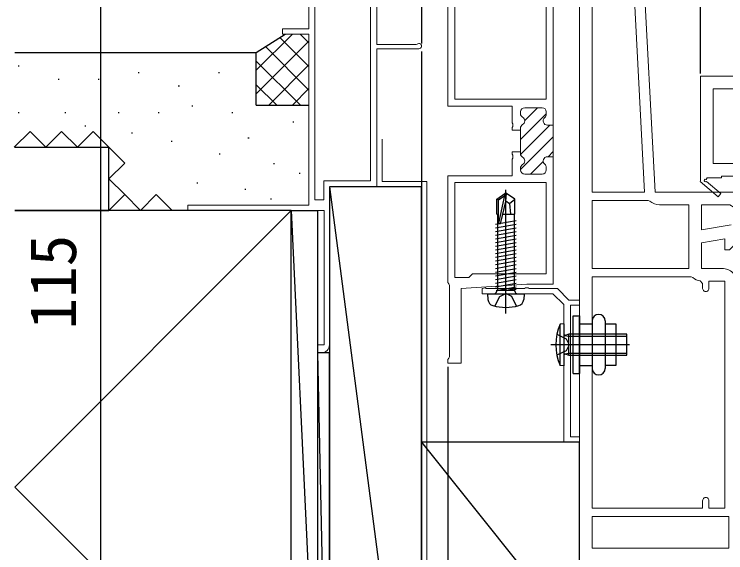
# Model space of a CAD drawing. Units: millimetres, scale not verified. Extents: x -525 to 525, y -783 to 778.
# Drawn here: x -365.4 to -230.2, y -461.1 to -358.8 of the extents above; entities that cross this region are included whole.
import ezdxf
from ezdxf.enums import TextEntityAlignment as Align

# ---------------------------------------------------------------- set-up
doc = ezdxf.new("R2010")
doc.units = ezdxf.units.MM
doc.header["$LTSCALE"] = 4
doc.layers.add('0-3_YKK_11', color=7, linetype='Continuous', lineweight=18)
doc.layers.add('0-B_YSS_KE', color=3, linetype='Continuous', lineweight=18)
for name, color, linetype in [('0-6_YKK_13', 4, 'Continuous'), ('0-8_YKK_D', 6, 'Continuous'), ('0-A_YSS_K', 3, 'Continuous')]:
    doc.layers.add(name, color=color, linetype=linetype)
doc.styles.add('ＭＳ ゴシック', font='')
doc.styles.get('ＭＳ ゴシック').set_extended_font_data('MS Gothic')

msp = doc.modelspace()

# ---------------------------------------------------------------- linework, layer by layer
at = {"layer": '0-3_YKK_11', "color": 211}
msp.add_line((-258, -348.582), (-258, -408.682), dxfattribs=at)
at = {"layer": '0-3_YKK_11', "color": 1}
for p, q in [((-268.404, -379), (-265.985, -376.582)), ((-265.1, -376.582), (-268.4, -376.582)), ((-265.1, -376.582), (-268.4, -376.582)), ((-269.2, -377.382), (-269.2, -377.696)), ((-269.2, -377.382), (-269.2, -377.696)), ((-269.2, -382.625), (-264.3, -377.725)), ((-264.3, -377.833), (-264.3, -377.382)), ((-264.3, -377.833), (-264.3, -377.382)), ((-269.187, -385.44), (-263.628, -379.882)), ((-269.2, -388.282), (-263, -382.082)), ((-263.972, -385.882), (-263, -384.91)), ((-264.1, -385.882), (-263, -385.882)), ((-264.1, -385.882), (-263, -385.882)), ((-267.272, -389.182), (-264.891, -386.801)), ((-264.3, -388.382), (-264.3, -387.931)), ((-264.3, -388.382), (-264.3, -387.931)), ((-269.2, -388.067), (-269.2, -388.382)), ((-269.2, -388.067), (-269.2, -388.382)), ((-268.4, -389.182), (-265.1, -389.182)), ((-268.4, -389.182), (-265.1, -389.182))]:
    msp.add_line(p, q, dxfattribs=at)
for points in [[(-306, -331.582), (-250, -331.582), (-250, -347.582), (-251.3, -347.582), (-251.3, -333.082), (-263, -333.082), (-263, -379.882), (-264.1, -379.882)], [(-269.2, -380.467), (-269.2, -380.832), (-270.8, -380.832), (-270.8, -380.34), (-270.68, -380.156), (-270.68, -379.607), (-270.8, -379.423), (-270.8, -376.282), (-283, -376.282), (-283, -333.582)], [(-263, -385.882), (-263, -379.882), (-264.1, -379.882)], [(-269.2, -380.467), (-269.2, -380.832), (-269.2, -384.932), (-269.2, -385.296)], [(-263, -385.882), (-263, -410.082), (-268, -410.082), (-280.5, -410.887), (-280.5, -425.082), (-283, -425.082), (-283, -424.383), (-282.85, -424.123), (-282.7, -423.864), (-282.7, -410.301), (-282.85, -410.041), (-283, -409.782), (-283, -389.482), (-270.8, -389.482), (-270.8, -386.34), (-270.68, -386.156), (-270.68, -385.607), (-270.8, -385.423), (-270.8, -384.932), (-269.2, -384.932), (-269.2, -385.296)]]:
    msp.add_lwpolyline(points, dxfattribs=at)
for points in [[(-281.7, -336.582), (-281.7, -374.982), (-264.3, -374.982), (-264.3, -336.582), (-266.3, -336.582), (-266.3, -335.682), (-264.3, -335.682), (-264.3, -333.082), (-281.7, -333.082), (-281.7, -335.682), (-279.7, -335.682), (-279.7, -336.582)], [(-281.7, -390.782), (-281.7, -408.782), (-279, -408.782), (-278.3, -408.082), (-264.3, -408.082), (-264.3, -390.782)]]:
    msp.add_lwpolyline(points, close=True, dxfattribs=at)
at = {"layer": '0-3_YKK_11', "color": 4}
for points in [[(-309.4, -395.082), (-309.4, -362.582), (-314.4, -362.582), (-314.4, -361.582), (-309.4, -361.582), (-309.4, -336.582), (-296.5, -336.582), (-296.5, -342.682), (-288.6, -342.682)], [(-289.348, -343.482), (-293.7, -343.482), (-293.7, -344.682), (-294.5, -344.682), (-294.5, -343.482), (-296.5, -343.482), (-296.5, -351.482), (-294.5, -351.482), (-294.5, -350.282), (-293.7, -350.282), (-293.7, -352.282), (-296.5, -352.282), (-296.5, -364.582), (-289.029, -364.582), (-288.831, -364.507)], [(-288.5, -365.382), (-296.5, -365.382), (-296.5, -391.582), (-305.5, -391.582), (-305.5, -421.582)], [(-307, -423.082), (-307.8, -423.082), (-307.8, -421.582), (-306.5, -421.582), (-306.5, -396.082), (-332.4, -396.082), (-332.4, -395.082), (-309.4, -395.082)]]:
    msp.add_lwpolyline(points, dxfattribs=at)
msp.add_lwpolyline([(-308.3, -337.682), (-308.3, -394.082), (-306.6, -394.082), (-306.6, -390.482), (-297.7, -390.482), (-297.7, -337.682)], close=True, dxfattribs=at)
at = {"layer": '0-3_YKK_11', "color": 211}
for points in [[(-229.174, -398.797), (-234.8, -399.789), (-234.8, -394.982), (-229.444, -394.982), (-228.576, -395.524), (-228, -395.204), (-228, -392.582), (-243.642, -392.582), (-245.95, -348.529)], [(-244.635, -394.299), (-244.958, -394.182), (-255.6, -394.182), (-255.6, -407.082)], [(-255.6, -407.082), (-237.2, -407.082), (-237.2, -394.982), (-242.767, -394.982)], [(-230.9, -407.082), (-234.8, -407.082), (-234.8, -402.226), (-230.4, -401.45), (-230.4, -403.582), (-229.5, -403.582), (-228, -402.082), (-228, -399.782)], [(-258, -408.682), (-258, -462.582), (-256.5, -462.582), (-256.5, -475.082), (-258, -475.082), (-258, -477.582), (-254, -477.582), (-254, -462.582), (-202, -462.582), (-202, -460.782), (-204, -460.782), (-204, -452.582), (-207.3, -452.582)], [(-255.6, -452.582), (-255.6, -408.682), (-236.8, -408.682), (-236.455, -408.819)], [(-235.048, -409.469), (-234.6, -409.966), (-234.6, -410.881)], [(-233.4, -410.881), (-233.4, -409.482), (-230.4, -409.482), (-230.4, -452.582), (-233.4, -452.582), (-233.4, -451.182)], [(-234.6, -451.182), (-234.6, -452.582), (-255.6, -452.582)]]:
    msp.add_lwpolyline(points, dxfattribs=at)
for points in [[(-245.644, -392.582), (-247.877, -349.982), (-255.6, -349.982), (-255.6, -392.582)], [(-255.6, -460.182), (-229.6, -460.182), (-229.6, -454.182), (-255.6, -454.182)]]:
    msp.add_lwpolyline(points, close=True, dxfattribs=at)
at = {"layer": '0-3_YKK_11'}
for points in [[(-193, -370.582), (-235, -370.582), (-235, -390.448), (-235.077, -390.582), (-231.659, -393.486), (-231.141, -392.877), (-233.861, -390.566)], [(-233.926, -390.187), (-233.749, -389.882), (-231, -389.882), (-231, -389.582), (-212, -389.582)]]:
    msp.add_lwpolyline(points, dxfattribs=at)
msp.add_lwpolyline([(-232.6, -387.182), (-211, -387.182), (-211, -372.982), (-232.6, -372.982)], close=True, dxfattribs=at)
at = {"layer": '0-3_YKK_11', "color": 190}
msp.add_lwpolyline([(-261, -440.082), (-261, -413.92), (-263.038, -411.882), (-276.5, -411.882), (-276.5, -410.882), (-275.925, -410.762), (-275.742, -410.882), (-268.458, -410.882), (-268.275, -410.762), (-267.725, -410.762), (-267.542, -410.882), (-262.2, -410.882), (-260, -413.082), (-258, -413.082), (-258, -414.082), (-259.7, -414.082), (-259.7, -439.082), (-258, -439.082), (-258, -440.082)], close=True, dxfattribs=at)
at = {"layer": '0-3_YKK_11', "color": 4}
for centre, radius, start, end in [((-288.5, -364.882), 0.5, 270.00178, 131.43325), ((-307, -421.582), 1.5, 270, 0)]:
    msp.add_arc(centre, radius, start, end, dxfattribs=at)
at = {"layer": '0-3_YKK_11', "color": 1}
for centre, start, end in [((-268.4, -377.382), 90.00001, 179.99999), ((-268.4, -377.382), 90.00001, 179.99999), ((-265.1, -377.382), 0.00001, 89.99999), ((-265.1, -377.382), 0.00001, 89.99999), ((-268.4, -377.696), 179.99996, 239.99999), ((-268.4, -377.696), 179.99996, 239.99999), ((-269.2, -379.082), 300, 60), ((-269.2, -379.082), 300, 60), ((-264.1, -379.082), 128.68219, 269.99999), ((-264.1, -379.082), 128.68219, 269.99999), ((-265.1, -377.833), 308.68219, 0.00001), ((-265.1, -377.833), 308.68219, 0.00001), ((-268.4, -380.467), 120.00001, 180.00004), ((-268.4, -380.467), 120.00001, 180.00004), ((-268.4, -385.296), 179.99996, 239.99999), ((-268.4, -385.296), 179.99996, 239.99999), ((-269.2, -386.682), 300, 60), ((-269.2, -386.682), 300, 60), ((-264.1, -386.682), 90.00001, 231.31781), ((-264.1, -386.682), 90.00001, 231.31781), ((-268.4, -388.067), 120.00001, 180.00004), ((-268.4, -388.067), 120.00001, 180.00004), ((-265.1, -387.931), 359.99999, 51.31781), ((-265.1, -387.931), 359.99999, 51.31781), ((-268.4, -388.382), 180.00001, 269.99999), ((-268.4, -388.382), 180.00001, 269.99999), ((-265.1, -388.382), 270.00001, 359.99999), ((-265.1, -388.382), 270.00001, 359.99999)]:
    msp.add_arc(centre, 0.8, start, end, dxfattribs=at)
at = {"layer": '0-3_YKK_11'}
msp.add_arc((-234.051, -390.404), 0.25, 60, 319.64299, dxfattribs=at)
at = {"layer": '0-3_YKK_11', "color": 211}
for centre, radius, start, end in [((-242.767, -392.082), 2.9, 229.88081, 270.00001), ((-230.9, -409.982), 2.9, 359.99998, 90.00002), ((-234.8, -407.082), 2.4, 226.39716, 264.0622), ((-234, -410.881), 0.6, 179.99999, 0.00001), ((-234, -451.182), 0.6, 359.99999, 180.00001)]:
    msp.add_arc(centre, radius, start, end, dxfattribs=at)
at = {"layer": '0-6_YKK_13'}
for p, q in [((-273.7, -393.927), (-272.15, -392.882)), ((-273.4, -394.087), (-272.15, -393.243)), ((-273.343, -398.491), (-272.15, -393.243)), ((-272.15, -393.243), (-272.15, -392.882)), ((-271.85, -392.882), (-272.15, -392.882)), ((-272, -415.635), (-272, -392.169)), ((-272, -394.388), (-272, -392.882)), ((-272, -394.388), (-271.85, -392.882)), ((-270.3, -393.927), (-271.85, -392.882)), ((-273.7, -393.927), (-273.4, -394.087)), ((-273.7, -396.782), (-273.7, -393.927)), ((-273.4, -398.333), (-273.4, -394.087)), ((-272.91, -398.388), (-272, -394.388)), ((-272, -394.28), (-271.3, -394.782)), ((-271.3, -394.782), (-270.3, -393.927)), ((-271.3, -394.782), (-271.1, -396.782)), ((-270.3, -396.782), (-270.3, -393.927)), ((-273.7, -396.782), (-273.4, -396.782)), ((-273.6, -396.782), (-273.6, -411.182)), ((-272.544, -396.782), (-270.3, -396.782)), ((-270.4, -396.782), (-270.4, -411.182)), ((-273.979, -398.669), (-273.281, -398.545)), ((-273.979, -399.369), (-270.021, -398.669)), ((-272.958, -398.488), (-270.021, -397.969)), ((-273.979, -400.069), (-270.021, -399.369)), ((-273.979, -400.769), (-270.021, -400.069)), ((-273.979, -401.469), (-270.021, -400.769)), ((-273.979, -402.169), (-270.021, -401.469)), ((-273.979, -402.869), (-270.021, -402.169)), ((-273.979, -403.569), (-270.021, -402.869)), ((-273.979, -404.269), (-270.021, -403.569)), ((-273.979, -404.969), (-270.021, -404.269)), ((-273.979, -405.669), (-270.021, -404.969)), ((-273.979, -406.369), (-270.021, -405.669)), ((-273.979, -407.069), (-270.021, -406.369)), ((-273.979, -407.769), (-270.021, -407.069)), ((-273.979, -408.469), (-270.021, -407.769)), ((-273.979, -409.169), (-270.021, -408.469)), ((-273.979, -409.869), (-270.021, -409.169)), ((-273.979, -410.569), (-270.021, -409.869)), ((-273.485, -411.182), (-270.021, -410.569)), ((-271.799, -411.182), (-270.4, -410.875)), ((-275.5, -411.882), (-275.402, -413.001)), ((-275.5, -411.882), (-268.5, -411.882)), ((-273.73, -411.182), (-270.27, -411.182)), ((-273.73, -411.382), (-273.73, -411.182)), ((-270.021, -411.094), (-270.515, -411.182)), ((-270.27, -411.382), (-270.27, -411.182)), ((-268.5, -411.882), (-268.598, -413.001)), ((-258, -427.012), (-258, -416.362)), ((-261, -417.582), (-261.643, -417.638)), ((-258, -417.612), (-255.6, -417.612)), ((-255.6, -417.062), (-255.6, -426.062)), ((-253.1, -417.062), (-253.1, -426.062)), ((-253.1, -417.612), (-251.1, -417.612)), ((-251.1, -417.612), (-251.1, -425.512)), ((-260, -423.582), (-260, -419.582)), ((-248.487, -421.582), (-263.426, -421.582)), ((-258, -425.512), (-255.6, -425.512)), ((-251.1, -425.512), (-253.1, -425.512)), ((-259.2, -427.062), (-258, -427.062))]:
    msp.add_line(p, q, dxfattribs=at)
for points in [[(-274.05, -414.245), (-273.145, -412.43), (-272, -411.821)], [(-269.95, -414.245), (-270.855, -412.43), (-272, -411.821)], [(-259.2, -427.062), (-259.2, -416.062), (-258, -416.062), (-258, -427.062)], [(-261, -417.582), (-261, -425.582), (-261.643, -425.525), (-261.643, -417.638)], [(-262.287, -419.582), (-260.557, -420.437), (-259.948, -421.582), (-260.557, -422.727), (-262.287, -423.582)], [(-261, -423.512), (-260.733, -423.323), (-260, -423.582), (-249, -423.582), (-249, -419.582), (-260, -419.582), (-260.733, -419.84), (-261, -419.652)], [(-260.827, -419.85), (-260, -419.961), (-249, -419.961)], [(-260.827, -423.313), (-260, -423.203), (-249, -423.203)]]:
    msp.add_lwpolyline(points, dxfattribs=at)
for centre, radius, start, end in [((-273.152, -398.333), 0.248, 180, 347.19096), ((-274.23, -411.382), 0.5, 270, 0), ((-269.77, -411.382), 0.5, 180, 270), ((-274.107, -412.888), 1.3, 185, 254.11915), ((-269.893, -412.888), 1.3, 285.88085, 355), ((-272, -405.482), 9, 254.11915, 285.88085), ((-254.35, -417.062), 1.25, 0, 180), ((-253, -421.582), 9.5, 155.47225, 204.52775), ((-254.35, -426.062), 1.25, 180, 0)]:
    msp.add_arc(centre, radius, start, end, dxfattribs=at)
at = {"layer": '0-8_YKK_D'}
for p, q in [((-235, -370.082), (-235, -310.082)), ((-235, -369.582), (-235, -310.082)), ((-288, -343.782), (-288, -364.382)), ((-349, -347.582), (-349, -462.582)), ((-288, -365.882), (-288, -760.082)), ((-288, -365.882), (-288, -740.082)), ((-288, -365.882), (-288, -760.082)), ((-283, -425.782), (-283, -740.082)), ((-283, -425.782), (-283, -740.082)), ((-283, -425.782), (-283, -720.082))]:
    msp.add_line(p, q, dxfattribs=at)
at = {"layer": '0-A_YSS_K'}
for p, q in [((-319.4, -366.082), (-313.9, -362.582)), ((-319.4, -369.457), (-312.525, -362.582)), ((-309.4, -368.735), (-314.91, -363.224)), ((-309.4, -364.245), (-311.063, -362.582)), ((-319.4, -373.947), (-309.4, -363.947)), ((-309.4, -373.225), (-317.654, -364.971)), ((-365.3, -366.082), (-319.4, -366.082)), ((-319.4, -376.082), (-319.4, -366.082)), ((-311.034, -376.082), (-319.4, -367.715)), ((-364.483, -368.686), (-364.683, -368.686)), ((-317.044, -376.082), (-309.4, -368.437)), ((-341.637, -369.955), (-341.837, -369.955)), ((-326.407, -369.955), (-326.607, -369.955)), ((-356.868, -371.224), (-357.068, -371.224)), ((-349.253, -371.224), (-349.453, -371.224)), ((-334.022, -372.493), (-334.222, -372.493)), ((-315.524, -376.082), (-319.4, -372.205)), ((-312.554, -376.082), (-309.4, -372.927)), ((-331.484, -376.301), (-331.684, -376.301)), ((-319.4, -376.082), (-309.4, -376.082)), ((-364.483, -377.57), (-364.683, -377.57)), ((-355.599, -377.57), (-355.799, -377.57)), ((-345.445, -377.57), (-345.645, -377.57)), ((-337.83, -377.57), (-338.03, -377.57)), ((-323.869, -377.57), (-324.069, -377.57)), ((-312.276, -379.335), (-312.476, -379.335)), ((-351.791, -380.109), (-351.991, -380.109)), ((-342.907, -381.378), (-343.107, -381.378)), ((-320.783, -382.373), (-320.983, -382.373)), ((-335.368, -382.981), (-335.568, -382.981)), ((-365.3, -384.082), (-347.4, -384.082)), ((-326.253, -385.412), (-326.453, -385.412)), ((-315.922, -387.235), (-316.122, -387.235)), ((-311.06, -389.058), (-311.26, -389.058)), ((-330.507, -390.881), (-330.707, -390.881)), ((-305.5, -391.582), (-288, -525.082)), ((-321.391, -392.097), (-321.591, -392.097)), ((-316.53, -393.92), (-316.73, -393.92)), ((-312.8, -396.082), (-365.3, -448.582)), ((-312.8, -396.082), (-307.8, -501.082)), ((-307.8, -423.132), (-305.5, -525.082)), ((-288, -440.082), (-258, -477.582)), ((-365.3, -448.582), (-312.8, -501.082))]:
    msp.add_line(p, q, dxfattribs=at)
for points in [[(-347.4, -396.082), (-344.4, -393.082), (-347.4, -390.082), (-344.4, -387.082), (-347.4, -384.082), (-350.4, -381.082), (-353.4, -384.082), (-356.4, -381.082), (-359.4, -384.082), (-362.4, -381.082), (-365.4, -384.082)], [(-365.3, -396.082), (-347.4, -396.082), (-347.4, -384.082)], [(-335.4, -396.082), (-338.4, -393.082), (-341.4, -396.082), (-344.4, -393.082)], [(-365.3, -501.082), (-312.8, -501.082), (-312.8, -396.082), (-365.3, -396.082)]]:
    msp.add_lwpolyline(points, dxfattribs=at)
for points in [[(-288, -391.582), (-305.5, -391.582), (-305.5, -525.082), (-288, -525.082)], [(-307.8, -501.082), (-312.8, -501.082), (-312.8, -396.082), (-307.8, -396.082)], [(-307.8, -525.082), (-305.5, -525.082), (-305.5, -423.082), (-307.8, -423.082)], [(-258, -440.082), (-288, -440.082), (-288, -477.582), (-258, -477.582)]]:
    msp.add_lwpolyline(points, close=True, dxfattribs=at)
at = {"layer": '0-B_YSS_KE', "color": 80}
for p, q in [((-295.504, -382.578), (-295.501, -390.582)), ((-287, -390.578), (-295.501, -390.582)), ((-287, -478.594), (-287, -390.578))]:
    msp.add_line(p, q, dxfattribs=at)

# ---------------------------------------------------------------- texts
at = {"layer": '0-8_YKK_D', "style": 'ＭＳ ゴシック'}
msp.add_text('115', height=8.798, rotation=90, dxfattribs=at).set_placement((-351, -418.65), align=Align.BOTTOM_LEFT)

doc.saveas('drawing.dxf')
